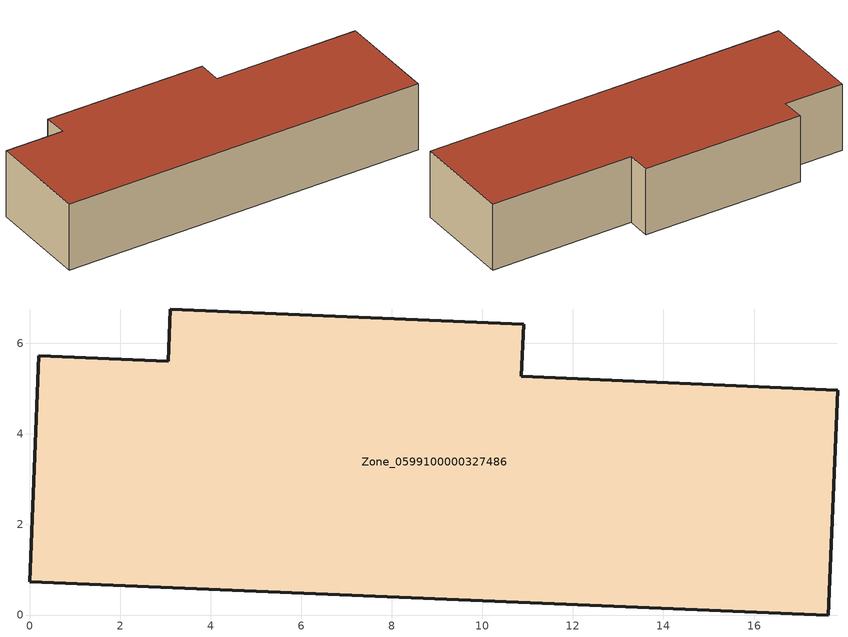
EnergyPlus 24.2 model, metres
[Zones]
Zone_0599100000327486
 floor ground (C_G): 3.06,5.61 3.1,6.76 10.91,6.42 10.86,5.27 17.85,4.97 17.64,0 0,0.74 0.2,5.73 z1.39
 wall outside (C_F): 0,0.74 17.64,0 17.85,4.97 10.86,5.27 10.91,6.42 3.1,6.76 3.06,5.61 0.2,5.73 0,0.74 z1.39:4.72
 roof outside (C_R): 3.06,5.61 0.2,5.73 0,0.74 17.64,0 17.85,4.97 10.86,5.27 10.91,6.42 3.1,6.76 z4.72
[BUILDING]
Pand.0599100000327486: North Axis=0; Terrain=City; Loads Convergence Tolerance Value=0.04; Temperature Convergence Tolerance Value=0.4; Solar Distribution=FullExterior; Maximum Number of Warmup Days=25; Minimum Number of Warmup Days=1
[Site:Location]
Rotterdam.The.Hague.AP_ZH_NLD Design_Conditions: Latitude=51.96; Longitude=4.45; Time Zone=1; Elevation=-4.5
[SITE:GROUNDTEMPERATURE:BUILDINGSURFACE]
18, 18, 18, 18, 18, 18, 18, 18, 18, 18, 18, 18
[MATERIAL] Thermal Absorptance=0.9; Solar Absorptance=0.7; Visible Absorptance=0.7
Name | Roughness | Thickness | Conductivity | Density | Specific Heat
G.D.1992-2005 | MediumSmooth | 0.15 | 0.06 | 540 | 1210
F.D.1992-2005 | Rough | 0.3 | 0.12 | 1920 | 840
R.D.1992-2005 | MediumRough | 0.2 | 0.08 | 1500 | 1000
[CONSTRUCTION]
C_G: G.D.1992-2005
C_F: F.D.1992-2005
C_R: R.D.1992-2005
[ZONE]
Zone_0599100000327486: Type=1; Multiplier=1; Ceiling Height=Autocalculate; Volume=Autocalculate; Floor Area=autocalculate; Part of Total Floor Area=Yes
[ZONEINFILTRATION:DESIGNFLOWRATE]
Infil_Zone_0599100000327486: Zone or ZoneList or Space or SpaceList=Zone_0599100000327486; Schedule=AlwaysOn; Design Flow Rate Calculation Method=Flow/Area; Flow Rate per Floor Area=0.0021; Constant Term Coefficient=1; Temperature Term Coefficient=0; Velocity Term Coefficient=0; Velocity Squared Term Coefficient=0
[HVACTEMPLATE:ZONE:IDEALLOADSAIRSYSTEM]
Zone_0599100000327486: Maximum Heating Supply Air Temperature=50; Minimum Cooling Supply Air Temperature=13; Maximum Heating Supply Air Humidity Ratio=0.0156; Minimum Cooling Supply Air Humidity Ratio=0.0077; Heating Limit=NoLimit; Cooling Limit=NoLimit; Dehumidification Control Type=ConstantSensibleHeatRatio; Cooling Sensible Heat Ratio=0.7; Dehumidification Setpoint=60; Humidification Control Type=None; Humidification Setpoint=30; Outdoor Air Method=None; Outdoor Air Flow Rate per Person=0.00944; Outdoor Air Flow Rate per Zone Floor Area=0; Outdoor Air Flow Rate per Zone=0; Demand Controlled Ventilation Type=None; Outdoor Air Economizer Type=NoEconomizer; Heat Recovery Type=None; Sensible Heat Recovery Effectiveness=0.7; Latent Heat Recovery Effectiveness=0.65
[ZONECONTROL:THERMOSTAT]
ThermostatControl_Zone_0599100000327486: Zone or ZoneList=Zone_0599100000327486; Control Type Schedule=DualSetpointControlType; Control 1=Thermostat_Zone_0599100000327486; Temperature Difference Between Cutout And Setpoint=0
[THERMOSTATSETPOINT:DUALSETPOINT]
Thermostat_Zone_0599100000327486: Heating Setpoint Temperature Schedule=HeatingSetpoint_Zone_0599100000327486; Cooling Setpoint Temperature Schedule=CoolingSetpoint_Zone_0599100000327486
[SCHEDULE:COMPACT]
HeatingSetpoint_Zone_0599100000327486: Through: 12/31, For: AllDays, Until: 24:00, 21
CoolingSetpoint_Zone_0599100000327486: Through: 12/31, For: AllDays, Until: 24:00, 24
DualSetpointControlType: Through: 12/31, For: AllDays, Until: 24:00, 4
AlwaysOn: Through: 12/31, For: AllDays, Until: 24:00, 1
